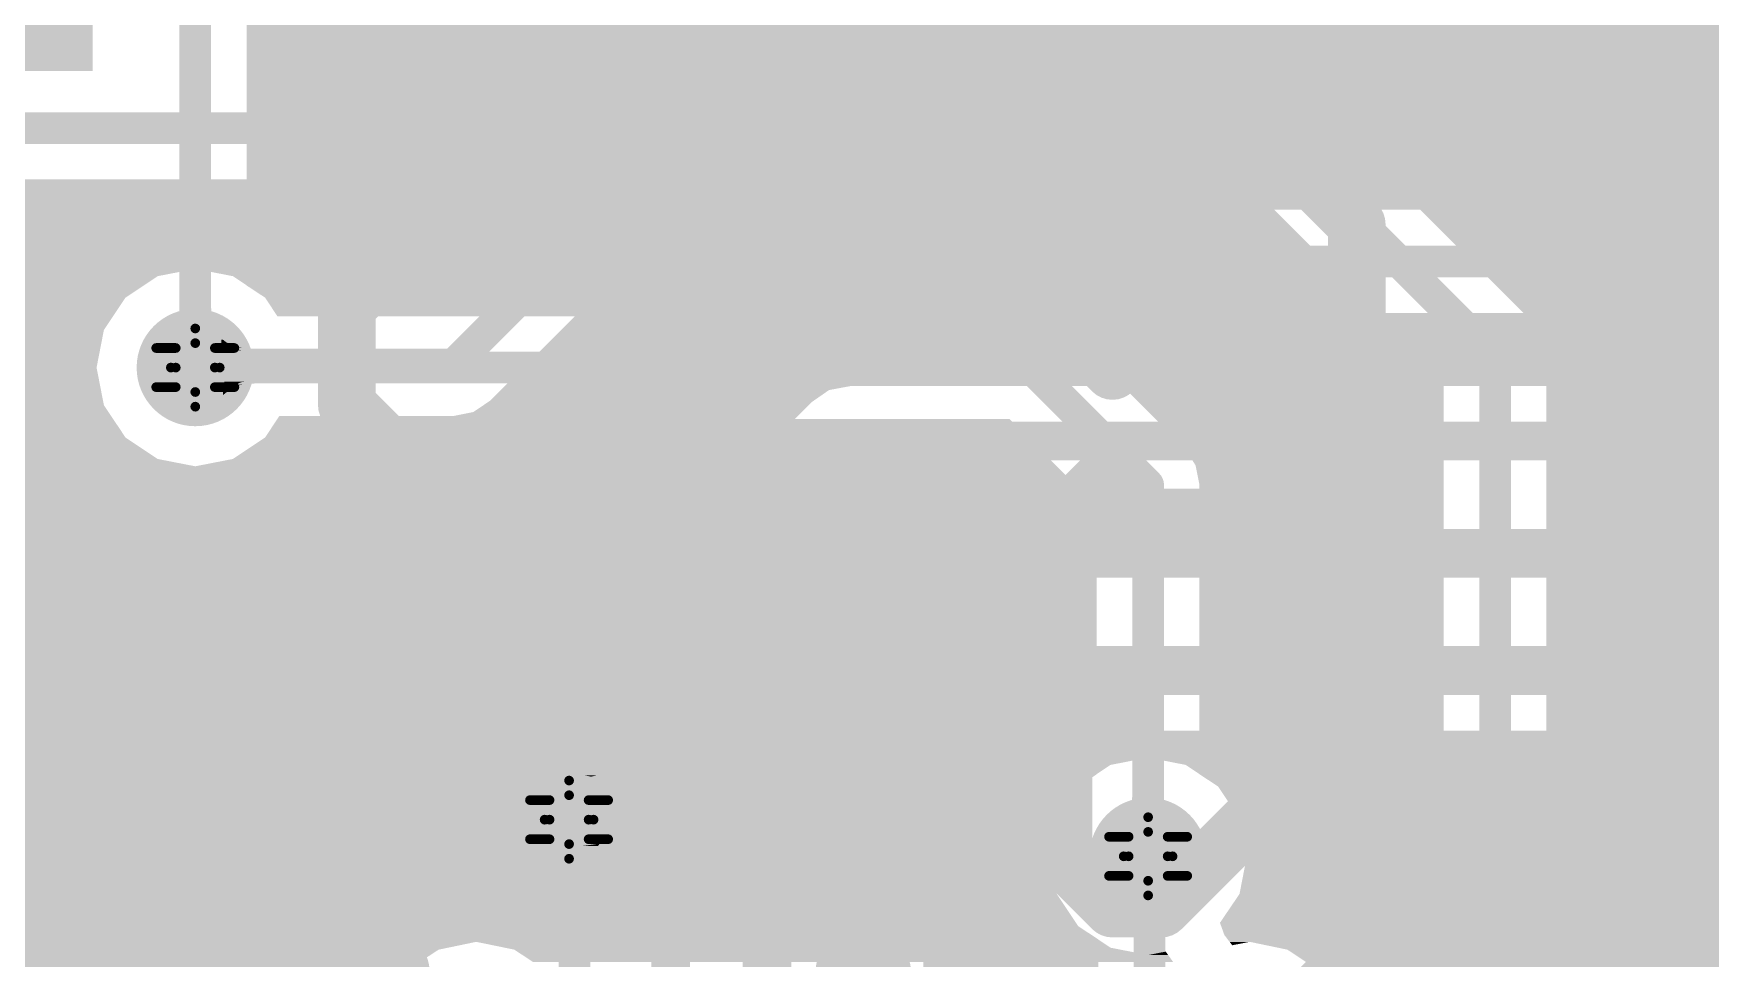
# Model space of a CAD drawing. Header units: millimetres. Extents: x -0.19 to 3.91, y -0.06 to 2.26.
# Drawn here: x 1.2329 to 1.5761, y 0.9651 to 1.1543 of the extents above; entities that cross this region are included whole.
import ezdxf

# ---------------------------------------------------------------- set-up
doc = ezdxf.new("R2010")
doc.units = ezdxf.units.MM
doc.layers.get('0').update_dxf_attribs({"linetype": 'CONTINUOUS', "lineweight": 0})
for name, color, linetype, lineweight in [('PCB_KUR_GBL', 10, 'CONTINUOUS', 0), ('PCB_KUR_GBO', 96, 'CONTINUOUS', 0), ('PCB_KUR_GBS', 176, 'CONTINUOUS', 0), ('PCB_KUR_GD1', 40, 'CONTINUOUS', 0), ('PCB_KUR_GG1', 56, 'CONTINUOUS', 0), ('PCB_KUR_GM2', 216, 'CONTINUOUS', 0), ('PCB_KUR_GTL', 30, 'CONTINUOUS', 0), ('PCB_KUR_GTO', 163, 'CONTINUOUS', 0), ('PCB_KUR_GTS', 254, 'CONTINUOUS', 0), ('PCB_KUR_TXT', 254, 'CONTINUOUS', 0)]:
    doc.layers.add(name, color=color, linetype=linetype, lineweight=lineweight)

# ---------------------------------------------------------------- blocks, each defined once
blk = doc.blocks.new('ROUND_16')
h = blk.add_hatch(color=256)
edge = h.paths.add_edge_path(flags=0)
edge.add_arc((0, 0), 0.008, 0, 360)
blk = doc.blocks.new('ROUND_7')
h = blk.add_hatch(color=256)
edge = h.paths.add_edge_path(flags=0)
edge.add_arc((0, 0), 0.00325, 0, 360)
blk = doc.blocks.new('ROUND_3')
h = blk.add_hatch(color=256)
edge = h.paths.add_edge_path(flags=0)
edge.add_arc((0, 0), 0.0059, 0, 360)
blk = doc.blocks.new('ROUND_6')
h = blk.add_hatch(color=256)
edge = h.paths.add_edge_path(flags=0)
edge.add_arc((0, 0), 0.012, 0, 360)
blk = doc.blocks.new('ROUND_25')
h = blk.add_hatch(color=256)
edge = h.paths.add_edge_path(flags=0)
edge.add_arc((0, 0), 0.001, 0, 360)
blk = doc.blocks.new('ROUND_8')
h = blk.add_hatch(color=256)
edge = h.paths.add_edge_path(flags=0)
edge.add_arc((0, 0), 0.005, 0, 360)
blk = doc.blocks.new('ROUND_64')
h = blk.add_hatch(color=256)
edge = h.paths.add_edge_path(flags=0)
edge.add_arc((0, 0), 0.00395, 0, 360)

msp = doc.modelspace()

# ---------------------------------------------------------------- linework, layer by layer
at = {"layer": 'PCB_KUR_GBL', "lineweight": 211, "const_width": 0.0065}
for points in [[(1.178, 1.135), (1.485, 1.135)], [(1.485, 1.135), (1.532, 1.088)], [(1.266, 1.086), (1.437, 1.086)], [(1.437, 1.086), (1.461, 1.062)], [(1.532, 0.9985), (1.532, 1.088)], [(1.461, 0.986), (1.461, 1.062)], [(1.4818, 0.9483), (1.532, 0.9985)]]:
    msp.add_lwpolyline(points, dxfattribs=at)
at = {"layer": 'PCB_KUR_GBL'}
for points in [[(1.4909, 1.1435), (1.4925, 1.1485), (1.6546, 1.1435), (1.6496, 1.1485)], [(1.4925, 1.1425), (1.4909, 1.1435), (1.6556, 1.1425), (1.6546, 1.1435)], [(1.4944, 1.1406), (1.4925, 1.1425), (1.6575, 1.1406), (1.6556, 1.1425)], [(1.5395, 1.0955), (1.4944, 1.1406), (1.6575, 1.0955), (1.6575, 1.1406)], [(1.1641, 1.1062), (1.1824, 1.1245), (1.4989, 1.1062), (1.4806, 1.1245)], [(1.1626, 1.1047), (1.1641, 1.1062), (1.2583, 1.1047), (1.266, 1.1062)], [(1.2737, 1.1047), (1.266, 1.1062), (1.5004, 1.1047), (1.4989, 1.1062)], [(1.1582, 1.1003), (1.1626, 1.1047), (1.2517, 1.1003), (1.2583, 1.1047)], [(1.2803, 1.1003), (1.2737, 1.1047), (1.5048, 1.1003), (1.5004, 1.1047)], [(1.1516, 1.0937), (1.1582, 1.1003), (1.2473, 1.0937), (1.2517, 1.1003)], [(1.2828, 1.0965), (1.2803, 1.1003), (1.5086, 1.0965), (1.5048, 1.1003)], [(1.441, 1.0957), (1.437, 1.0965), (1.5094, 1.0957), (1.5086, 1.0965)], [(1.4445, 1.0935), (1.441, 1.0957), (1.5116, 1.0935), (1.5094, 1.0957)], [(1.5417, 1.092), (1.5395, 1.0955), (1.6575, 1.092), (1.6575, 1.0955)], [(1.1439, 1.086), (1.1516, 1.0937), (1.2458, 1.086), (1.2473, 1.0937)], [(1.2717, 1.0912), (1.2717, 1.0916), (1.2722, 1.0912), (1.2717, 1.0916)], [(1.4544, 1.0836), (1.4445, 1.0935), (1.5215, 1.0836), (1.5116, 1.0935)], [(1.5425, 1.088), (1.5417, 1.092), (1.6575, 1.088), (1.6575, 1.092)], [(1.2717, 1.0908), (1.2717, 1.0912), (1.2727, 1.0908), (1.2722, 1.0912)], [(1.2717, 1.0904), (1.2717, 1.0908), (1.2733, 1.0904), (1.2727, 1.0908)], [(1.2717, 1.0901), (1.2717, 1.0904), (1.2738, 1.0901), (1.2733, 1.0904)], [(1.2717, 1.0898), (1.2717, 1.0901), (1.2745, 1.0898), (1.2738, 1.0901)], [(1.2717, 1.0896), (1.2717, 1.0898), (1.2751, 1.0896), (1.2745, 1.0898)], [(1.2717, 1.0895), (1.2717, 1.0896), (1.2758, 1.0895), (1.2751, 1.0896)], [(1.2717, 1.0893), (1.2717, 1.0895), (1.2765, 1.0893), (1.2758, 1.0895)], [(1.2717, 1.0892), (1.2717, 1.0893), (1.2781, 1.0892), (1.2773, 1.0893)], [(1.2717, 1.0827), (1.2717, 1.0892), (1.2781, 1.0827), (1.2781, 1.0892)], [(1.5425, 0.9985), (1.5425, 1.088), (1.6575, 0.9985), (1.6575, 1.088)], [(1.1362, 1.0783), (1.1439, 1.086), (1.2473, 1.0783), (1.2458, 1.086)], [(1.2717, 1.0825), (1.2717, 1.0827), (1.2758, 1.0825), (1.2765, 1.0827)], [(1.2717, 1.0827), (1.2717, 1.0827), (1.2765, 1.0827), (1.2773, 1.0827)], [(1.2717, 1.0824), (1.2717, 1.0825), (1.2751, 1.0824), (1.2758, 1.0825)], [(1.2717, 1.0822), (1.2717, 1.0824), (1.2745, 1.0822), (1.2751, 1.0824)], [(1.2717, 1.0819), (1.2717, 1.0822), (1.2738, 1.0819), (1.2745, 1.0822)], [(1.2717, 1.0816), (1.2717, 1.0819), (1.2733, 1.0816), (1.2738, 1.0819)], [(1.2717, 1.0812), (1.2717, 1.0816), (1.2727, 1.0812), (1.2733, 1.0816)], [(1.2717, 1.0808), (1.2717, 1.0812), (1.2722, 1.0808), (1.2727, 1.0812)], [(1.4685, 1.0695), (1.4544, 1.0836), (1.5215, 1.0695), (1.5215, 1.0836)], [(1.1296, 1.0717), (1.1362, 1.0783), (1.2517, 1.0717), (1.2473, 1.0783)], [(1.2717, 1.0804), (1.2717, 1.0808), (1.2717, 1.0804), (1.2722, 1.0808)], [(1.2803, 1.0717), (1.2828, 1.0755), (1.4364, 1.0717), (1.4326, 1.0755)], [(1.1295, 1.0716), (1.1296, 1.0717), (1.25185, 1.0716), (1.2517, 1.0717)], [(1.1295, 1.0673), (1.1295, 1.0716), (1.2583, 1.0673), (1.25185, 1.0716)], [(1.2737, 1.0673), (1.2803, 1.0717), (1.4408, 1.0673), (1.4364, 1.0717)], [(1.1295, 1.0658), (1.1295, 1.0673), (1.266, 1.0658), (1.2583, 1.0673)], [(1.266, 1.0658), (1.2737, 1.0673), (1.4423, 1.0658), (1.4408, 1.0673)], [(1.4707, 1.066), (1.4685, 1.0695), (1.5215, 1.066), (1.5215, 1.0695)], [(1.1295, 1.0576), (1.1295, 1.0658), (1.4505, 1.0576), (1.4423, 1.0658)], [(1.4715, 1.062), (1.4707, 1.066), (1.5215, 1.062), (1.5215, 1.066)], [(1.4715, 1.0029), (1.4715, 1.062), (1.5215, 1.0029), (1.5215, 1.062)], [(1.1295, 1.0028), (1.1295, 1.0576), (1.4505, 1.0028), (1.4505, 1.0576)], [(1.1295, 1.0003), (1.1295, 1.0028), (1.4467, 1.0003), (1.4505, 1.0028)], [(1.4715, 1.0028), (1.4715, 1.0029), (1.5214, 1.0028), (1.5215, 1.0029)], [(1.4753, 1.0003), (1.4715, 1.0028), (1.5189, 1.0003), (1.5214, 1.0028)], [(1.1295, 0.9937), (1.1295, 1.0003), (1.4423, 0.9937), (1.4467, 1.0003)], [(1.4797, 0.9937), (1.4753, 1.0003), (1.5123, 0.9937), (1.5189, 1.0003)], [(1.4574, 0.9951), (1.4575, 0.9958), (1.4646, 0.9951), (1.4645, 0.9958)], [(1.4575, 0.9958), (1.4577, 0.9965), (1.4645, 0.9958), (1.4643, 0.9965)], [(1.4577, 0.9973), (1.4577, 0.9981), (1.4643, 0.9973), (1.4642, 0.9981)], [(1.4577, 0.9965), (1.4577, 0.9973), (1.4643, 0.9965), (1.4643, 0.9973)], [(1.5417, 0.9945), (1.5425, 0.9985), (1.6575, 0.9945), (1.6575, 0.9985)], [(1.1295, 0.9913), (1.1295, 0.9937), (1.44183, 0.9913), (1.4423, 0.9937)], [(1.4554, 0.9917), (1.4558, 0.9922), (1.4666, 0.9917), (1.4662, 0.9922)], [(1.4558, 0.9922), (1.4562, 0.9927), (1.4662, 0.9922), (1.4658, 0.9927)], [(1.4562, 0.9927), (1.4566, 0.9933), (1.4658, 0.9927), (1.4654, 0.9933)], [(1.4566, 0.9933), (1.4569, 0.9938), (1.4654, 0.9933), (1.4651, 0.9938)], [(1.4569, 0.9938), (1.4572, 0.9945), (1.4651, 0.9938), (1.4648, 0.9945)], [(1.4572, 0.9945), (1.4574, 0.9951), (1.4648, 0.9945), (1.4646, 0.9951)], [(1.4812, 0.986), (1.4797, 0.9937), (1.5046, 0.986), (1.5123, 0.9937)], [(1.5395, 0.9911), (1.5417, 0.9945), (1.6575, 0.9911), (1.6575, 0.9945)], [(1.1327, 0.9892), (1.1295, 0.9913), (1.44142, 0.9892), (1.44183, 0.9913)], [(1.13487, 0.986), (1.1327, 0.9892), (1.4408, 0.986), (1.44142, 0.9892)], [(1.4554, 0.9917), (1.4554, 0.9917), (1.4554, 0.9917), (1.4666, 0.9917)], [(1.5011, 0.9527), (1.5395, 0.9911), (1.6575, 0.9527), (1.6575, 0.9911)], [(1.1371, 0.9827), (1.13487, 0.986), (1.44144, 0.9827), (1.4408, 0.986)], [(1.4797, 0.9783), (1.4812, 0.986), (1.4969, 0.9783), (1.5046, 0.986)], [(1.13795, 0.9783), (1.1371, 0.9827), (1.4423, 0.9783), (1.44144, 0.9827)], [(1.1386, 0.9749), (1.13795, 0.9783), (1.44457, 0.9749), (1.4423, 0.9783)], [(1.4757, 0.9724), (1.4797, 0.9783), (1.491, 0.9724), (1.4969, 0.9783)], [(1.1381, 0.9723), (1.1386, 0.9749), (1.4463, 0.9723), (1.44457, 0.9749)], [(1.13899, 0.9717), (1.1381, 0.9723), (1.4467, 0.9717), (1.4463, 0.9723)], [(1.1427, 0.9692), (1.13899, 0.9717), (1.45045, 0.9692), (1.4467, 0.9717)], [(1.4766, 0.9699), (1.4757, 0.9724), (1.4885, 0.9699), (1.491, 0.9724)], [(1.14317, 0.9685), (1.1427, 0.9692), (1.4515, 0.9685), (1.45045, 0.9692)], [(1.14426, 0.9669), (1.14317, 0.9685), (1.3158, 0.9669), (1.3235, 0.9685)], [(1.32935, 0.9673), (1.3235, 0.9685), (1.4533, 0.9673), (1.4515, 0.9685)], [(1.47767, 0.9685), (1.4766, 0.9699), (1.4871, 0.9685), (1.4885, 0.9699)], [(1.4782, 0.9678), (1.47767, 0.9685), (1.47821, 0.9678), (1.4818, 0.9685)], [(1.4782, 0.9678), (1.4782, 0.9678), (1.4782, 0.9678), (1.47821, 0.9678)], [(1.48619, 0.9676), (1.4818, 0.9685), (1.4862, 0.9676), (1.4871, 0.9685)], [(1.1471, 0.9627), (1.14426, 0.9669), (1.30936, 0.9627), (1.3158, 0.9669)], [(1.3313, 0.9669), (1.32935, 0.9673), (1.45535, 0.9669), (1.4533, 0.9673)], [(1.33296, 0.9658), (1.3313, 0.9669), (1.461, 0.9658), (1.45535, 0.9669)], [(1.33508, 0.9644), (1.33296, 0.9658), (1.4661, 0.9644), (1.4651, 0.9658)], [(1.461, 0.9658), (1.46459, 0.9665), (1.4651, 0.9658), (1.4646, 0.9665)]]:
    msp.add_solid(points, dxfattribs=at)
at = {"layer": 'PCB_KUR_GBO', "lineweight": 211, "const_width": 0.0118}
for points in [[(1.4437, 1.1153), (1.4537, 1.1253)], [(1.4537, 1.1253), (1.4937, 1.1253)], [(1.4937, 1.1253), (1.5037, 1.1153)], [(1.4437, 1.0953), (1.4437, 1.1153)], [(1.5037, 1.1153), (1.5037, 1.0953)], [(1.297, 1.0984), (1.307, 1.1084)], [(1.307, 1.1084), (1.347, 1.1084)], [(1.347, 1.1084), (1.357, 1.0984)], [(1.297, 1.0784), (1.297, 1.0984)], [(1.357, 1.0984), (1.357, 1.0784)], [(1.4537, 1.0853), (1.4437, 1.0953)], [(1.5037, 1.0953), (1.4937, 1.0853)], [(1.307, 1.0684), (1.297, 1.0784)], [(1.357, 1.0784), (1.347, 1.0684)], [(1.4437, 1.0553), (1.4537, 1.0653)], [(1.5037, 1.0653), (1.5037, 1.0453)], [(1.5037, 1.0553), (1.4437, 1.0553)], [(1.5037, 1.0453), (1.5037, 1.0553)], [(1.297, 1.0384), (1.307, 1.0484)], [(1.357, 1.0484), (1.357, 1.0284)], [(1.357, 1.0384), (1.297, 1.0384)], [(1.357, 1.0284), (1.357, 1.0384)], [(1.4437, 1.0053), (1.4537, 1.0153)], [(1.5037, 1.0153), (1.4637, 0.9753)], [(1.5037, 0.9753), (1.5037, 1.0153)], [(1.4437, 0.9853), (1.4437, 1.0053)], [(1.569, 1.0015), (1.6261, 1.0015)], [(1.569, 0.888), (1.569, 1.001)], [(1.297, 0.9884), (1.307, 0.9984)], [(1.357, 0.9984), (1.357, 0.9784)], [(1.357, 0.9884), (1.297, 0.9884)], [(1.357, 0.9784), (1.357, 0.9884)], [(1.4537, 0.9753), (1.4437, 0.9853)], [(1.4637, 0.9753), (1.4537, 0.9753)]]:
    msp.add_lwpolyline(points, dxfattribs=at)
at = {"layer": 'PCB_KUR_GD1', "lineweight": 211, "const_width": 0.002}
for points in [[(1.266, 1.094), (1.262, 1.09)], [(1.27, 1.09), (1.266, 1.094)], [(1.262, 1.09), (1.258, 1.09)], [(1.258, 1.09), (1.262, 1.086)], [(1.27, 1.086), (1.274, 1.09)], [(1.274, 1.09), (1.27, 1.09)], [(1.262, 1.086), (1.258, 1.082)], [(1.274, 1.082), (1.27, 1.086)], [(1.258, 1.082), (1.262, 1.082)], [(1.262, 1.082), (1.266, 1.078)], [(1.266, 1.078), (1.27, 1.082)], [(1.27, 1.082), (1.274, 1.082)], [(1.3425, 1.0015), (1.3385, 0.9975)], [(1.3465, 0.9975), (1.3425, 1.0015)], [(1.3385, 0.9975), (1.3345, 0.9975)], [(1.3345, 0.9975), (1.3385, 0.9935)], [(1.3465, 0.9935), (1.3505, 0.9975)], [(1.3505, 0.9975), (1.3465, 0.9975)], [(1.3385, 0.9935), (1.3345, 0.9895)], [(1.3505, 0.9895), (1.3465, 0.9935)], [(1.461, 0.994), (1.457, 0.99)], [(1.465, 0.99), (1.461, 0.994)], [(1.3345, 0.9895), (1.3385, 0.9895)], [(1.3385, 0.9895), (1.3425, 0.9855)], [(1.3425, 0.9855), (1.3465, 0.9895)], [(1.3465, 0.9895), (1.3505, 0.9895)], [(1.457, 0.99), (1.453, 0.99)], [(1.453, 0.99), (1.457, 0.986)], [(1.465, 0.986), (1.469, 0.99)], [(1.469, 0.99), (1.465, 0.99)], [(1.457, 0.986), (1.453, 0.982)], [(1.469, 0.982), (1.465, 0.986)], [(1.453, 0.982), (1.457, 0.982)], [(1.457, 0.982), (1.461, 0.978)], [(1.461, 0.978), (1.465, 0.982)], [(1.465, 0.982), (1.469, 0.982)]]:
    msp.add_lwpolyline(points, dxfattribs=at)
at = {"layer": 'PCB_KUR_GG1', "lineweight": 211, "const_width": 0.002}
for points in [[(1.266, 1.081), (1.266, 1.091)], [(1.261, 1.086), (1.271, 1.086)], [(1.3425, 0.9885), (1.3425, 0.9985)], [(1.3375, 0.9935), (1.3475, 0.9935)], [(1.461, 0.981), (1.461, 0.991)], [(1.456, 0.986), (1.466, 0.986)]]:
    msp.add_lwpolyline(points, dxfattribs=at)
at = {"layer": 'PCB_KUR_GM2', "lineweight": 211, "const_width": 0.002}
msp.add_lwpolyline([(1.5368, 1.258), (1.5368, 1.258, 1), (2.0172, 1.258, 1), (1.5368, 1.258)], format="xyb", dxfattribs=at)
at = {"layer": 'PCB_KUR_GTL', "lineweight": 211}
for points, const_width in [([(1.266, 1.086), (1.266, 1.3959)], 0.0065), ([(1.3189, 1.0866), (1.34, 1.1077)], 0.0065), ([(1.34, 1.1077), (1.7767, 1.1077)], 0.0065), ([(1.266, 1.086), (1.2666, 1.0866)], 0.0065), ([(1.2666, 1.0866), (1.3189, 1.0866)], 0.0065), ([(1.3633, 1.0343), (1.4, 1.071)], 0.0079), ([(1.4, 1.071), (1.706, 1.071)], 0.0079), ([(1.383, 1.011), (1.42, 1.048)], 0.01), ([(1.42, 1.048), (1.675, 1.048)], 0.01), ([(1.3633, 0.9109), (1.3633, 1.0343)], 0.0079), ([(1.4026, 0.9846), (1.442, 1.024)], 0.01), ([(1.442, 1.024), (1.633, 1.024)], 0.01), ([(1.383, 0.9109), (1.383, 1.011)], 0.01), ([(1.3436, 0.9109), (1.3436, 0.9924)], 0.0065), ([(1.4026, 0.9109), (1.4026, 0.9846)], 0.01), ([(1.461, 0.986), (1.4613, 0.9857)], 0.0065), ([(1.4613, 0.9112), (1.4613, 0.9857)], 0.0065)]:
    msp.add_lwpolyline(points, dxfattribs=dict(at, const_width=const_width))
at = {"layer": 'PCB_KUR_GTL'}
for points in [[(1.2765, 1.1517), (1.2765, 1.3848), (2.326, 1.1517), (2.326, 1.3848)], [(0.65, 1.149), (0.65, 1.16), (1.245, 1.149), (1.245, 1.16)], [(1.2765, 1.1502), (1.2765, 1.1517), (1.7657, 1.1502), (1.777, 1.1517)], [(1.2765, 1.1458), (1.2765, 1.1502), (1.7552, 1.1458), (1.7657, 1.1502)], [(1.2199, 1.1479), (1.2146, 1.149), (1.245, 1.1479), (1.245, 1.149)], [(1.2217, 1.1467), (1.2199, 1.1479), (1.245, 1.1467), (1.245, 1.1479)], [(1.2765, 1.1389), (1.2765, 1.1458), (1.7461, 1.1389), (1.7552, 1.1458)], [(1.2765, 1.1298), (1.2765, 1.1389), (1.7392, 1.1298), (1.7461, 1.1389)], [(1.2765, 1.1193), (1.2765, 1.1298), (1.7348, 1.1193), (1.7392, 1.1298)], [(1.2765, 1.1183), (1.2765, 1.1193), (1.7347, 1.1183), (1.7348, 1.1193)], [(1.2765, 1.1175), (1.2765, 1.1183), (1.336, 1.1175), (1.34, 1.1183)], [(1.2765, 1.1183), (1.2765, 1.1183), (1.34, 1.1183), (1.7347, 1.1183)], [(1.2765, 1.1152), (1.2765, 1.1175), (1.3326, 1.1152), (1.336, 1.1175)], [(1.2765, 1.1028), (1.2765, 1.1152), (1.32013, 1.1028), (1.3326, 1.1152)], [(1.2803, 1.1003), (1.2765, 1.1028), (1.31762, 1.1003), (1.32013, 1.1028)], [(1.2824, 1.0972), (1.2803, 1.1003), (1.3145, 1.0972), (1.31762, 1.1003)], [(1.2622, 1.0945), (1.2624, 1.0951), (1.2698, 1.0945), (1.2696, 1.0951)], [(1.2624, 1.0951), (1.2625, 1.0958), (1.2696, 1.0951), (1.2695, 1.0958)], [(1.2625, 1.0958), (1.2627, 1.0965), (1.2695, 1.0958), (1.2693, 1.0965)], [(1.2627, 1.0973), (1.2628, 1.0981), (1.2693, 1.0973), (1.2693, 1.0981)], [(1.2627, 1.0965), (1.2627, 1.0973), (1.2693, 1.0965), (1.2693, 1.0973)], [(1.33334, 1.0862), (1.3439, 1.0967), (1.7392, 1.0862), (1.7348, 1.0967)], [(1.3439, 1.0967), (1.3444, 1.0972), (1.7348, 1.0967), (1.7347, 1.0972)], [(1.2604, 1.0917), (1.26056, 1.0919), (1.27167, 1.0917), (1.2714, 1.0919)], [(1.26056, 1.0919), (1.2608, 1.0922), (1.2714, 1.0919), (1.2712, 1.0922)], [(1.2608, 1.0922), (1.2612, 1.0927), (1.2712, 1.0922), (1.2708, 1.0927)], [(1.2612, 1.0927), (1.2616, 1.0933), (1.2708, 1.0927), (1.2704, 1.0933)], [(1.2616, 1.0933), (1.2619, 1.0938), (1.2704, 1.0933), (1.2701, 1.0938)], [(1.2619, 1.0938), (1.2622, 1.0945), (1.2701, 1.0938), (1.2698, 1.0945)], [(1.27131, 1.0916), (1.2713, 1.0917), (1.2718, 1.0916), (1.27167, 1.0917)], [(1.27134, 1.0912), (1.27131, 1.0916), (1.2723, 1.0912), (1.2718, 1.0916)], [(1.27136, 1.0909), (1.27134, 1.0912), (1.2729, 1.0909), (1.2723, 1.0912)], [(1.27138, 1.0906), (1.27136, 1.0909), (1.2735, 1.0906), (1.2729, 1.0909)], [(1.2714, 1.0904), (1.27138, 1.0906), (1.2741, 1.0904), (1.2735, 1.0906)], [(1.27141, 1.0902), (1.2714, 1.0904), (1.2748, 1.0902), (1.2741, 1.0904)], [(1.27142, 1.0901), (1.27141, 1.0902), (1.2755, 1.0901), (1.2748, 1.0902)], [(1.27143, 1.0899), (1.27142, 1.0901), (1.2762, 1.0899), (1.2755, 1.0901)], [(1.27192, 1.0834), (1.27143, 1.0899), (1.2784, 1.0834), (1.2778, 1.0899)], [(1.27143, 1.0899), (1.27143, 1.0899), (1.2778, 1.0899), (1.277, 1.0899)], [(1.32932, 1.0822), (1.33334, 1.0862), (1.74223, 1.0822), (1.7392, 1.0862)], [(1.27192, 1.0833), (1.27192, 1.0834), (1.2775, 1.0833), (1.2784, 1.0834)], [(1.27194, 1.0831), (1.27192, 1.0833), (1.2761, 1.0831), (1.2768, 1.0833)], [(1.27192, 1.0833), (1.27192, 1.0833), (1.2768, 1.0833), (1.2775, 1.0833)], [(1.27194, 1.083), (1.27194, 1.0831), (1.2754, 1.083), (1.2761, 1.0831)], [(1.27197, 1.0827), (1.27194, 1.083), (1.2747, 1.0827), (1.2754, 1.083)], [(1.27198, 1.0825), (1.27197, 1.0827), (1.2741, 1.0825), (1.2747, 1.0827)], [(1.27201, 1.0821), (1.27198, 1.0825), (1.2736, 1.0821), (1.2741, 1.0825)], [(1.27203, 1.0818), (1.27201, 1.0821), (1.273, 1.0818), (1.2736, 1.0821)], [(1.27207, 1.0813), (1.27203, 1.0818), (1.2726, 1.0813), (1.273, 1.0818)], [(1.2721, 1.0809), (1.27207, 1.0813), (1.2721, 1.0809), (1.2726, 1.0813)], [(1.3263, 1.0792), (1.32851, 1.0814), (1.39253, 1.0792), (1.3957, 1.0814)], [(1.32851, 1.0814), (1.32932, 1.0822), (1.3957, 1.0814), (1.4, 1.0822)], [(1.3229, 1.0769), (1.32586, 1.0789), (1.39009, 1.0769), (1.3921, 1.0789)], [(1.32586, 1.0789), (1.3263, 1.0792), (1.3921, 1.0789), (1.39253, 1.0792)], [(1.245, 1.0728), (1.25, 1.0743), (1.25098, 1.0728), (1.25, 1.0743)], [(1.2803, 1.0717), (1.2832, 1.0761), (1.38488, 1.0717), (1.38929, 1.0761)], [(1.3189, 1.0761), (1.3229, 1.0769), (1.38929, 1.0761), (1.39009, 1.0769)], [(1.245, 1.0717), (1.245, 1.0728), (1.2517, 1.0717), (1.25098, 1.0728)], [(1.245, 1.0673), (1.245, 1.0717), (1.2583, 1.0673), (1.2517, 1.0717)], [(1.2737, 1.0673), (1.2803, 1.0717), (1.38047, 1.0673), (1.38488, 1.0717)], [(1.245, 1.0658), (1.245, 1.0673), (1.266, 1.0658), (1.2583, 1.0673)], [(1.266, 1.0658), (1.2737, 1.0673), (1.37896, 1.0658), (1.38047, 1.0673)], [(1.245, 1.0422), (1.245, 1.0658), (1.3553, 1.0422), (1.37896, 1.0658)], [(1.245, 1.0386), (1.245, 1.0422), (1.3529, 1.0386), (1.3553, 1.0422)], [(1.245, 1.0343), (1.245, 1.0386), (1.352, 1.0343), (1.3529, 1.0386)], [(1.245, 1.0052), (1.245, 1.0343), (1.352, 1.0052), (1.352, 1.0343)], [(1.44162, 1.0062), (1.4471, 1.0117), (1.63338, 1.0062), (1.6279, 1.0117)], [(1.44012, 1.0047), (1.44162, 1.0062), (1.4533, 1.0047), (1.461, 1.0062)], [(1.4687, 1.0047), (1.461, 1.0062), (1.63487, 1.0047), (1.63338, 1.0062)], [(1.245, 1.003), (1.245, 1.0052), (1.34887, 1.003), (1.352, 1.0052)], [(1.245, 1.0022), (1.245, 1.003), (1.3395, 1.0022), (1.3436, 1.003)], [(1.245, 0.9999), (1.245, 1.0022), (1.3361, 0.9999), (1.3395, 1.0022)], [(1.34554, 1.0026), (1.3436, 1.003), (1.3483, 1.0026), (1.34887, 1.003)], [(1.347, 1.0023), (1.34554, 1.0026), (1.347, 1.0023), (1.3483, 1.0026)], [(1.43573, 1.0003), (1.44012, 1.0047), (1.4467, 1.0003), (1.4533, 1.0047)], [(1.4753, 1.0003), (1.4687, 1.0047), (1.63925, 1.0003), (1.63487, 1.0047)], [(1.245, 0.9965), (1.245, 0.9999), (1.3338, 0.9965), (1.3361, 0.9999)], [(1.42916, 0.9937), (1.43573, 1.0003), (1.4423, 0.9937), (1.4467, 1.0003)], [(1.4797, 0.9937), (1.4753, 1.0003), (1.64583, 0.9937), (1.63925, 1.0003)], [(1.245, 0.9924), (1.245, 0.9965), (1.333, 0.9924), (1.3338, 0.9965)], [(1.245, 0.9713), (1.245, 0.9924), (1.333, 0.9713), (1.333, 0.9924)], [(1.42148, 0.986), (1.42916, 0.9937), (1.4408, 0.986), (1.4423, 0.9937)], [(1.48093, 0.9874), (1.4797, 0.9937), (1.6521, 0.9874), (1.64583, 0.9937)], [(1.3451, 0.9881), (1.3488, 0.9886), (1.3484, 0.9881), (1.3488, 0.9886)], [(1.3377, 0.9871), (1.34066, 0.9875), (1.3479, 0.9871), (1.3481, 0.9875)], [(1.33795, 0.9869), (1.3377, 0.9871), (1.3478, 0.9869), (1.3479, 0.9871)], [(1.3382, 0.9867), (1.33795, 0.9869), (1.34773, 0.9867), (1.3478, 0.9869)], [(1.3386, 0.9863), (1.3382, 0.9867), (1.3476, 0.9863), (1.34773, 0.9867)], [(1.3387, 0.9862), (1.3386, 0.9863), (1.34756, 0.9862), (1.3476, 0.9863)], [(1.3391, 0.9857), (1.3387, 0.9862), (1.34734, 0.9857), (1.34756, 0.9862)], [(1.33916, 0.9856), (1.3391, 0.9857), (1.3473, 0.9856), (1.34734, 0.9857)], [(1.3394, 0.9852), (1.33916, 0.9856), (1.34723, 0.9852), (1.3473, 0.9856)], [(1.3395, 0.985), (1.3394, 0.9852), (1.3472, 0.985), (1.34723, 0.9852)], [(1.3397, 0.9846), (1.3395, 0.985), (1.34709, 0.9846), (1.3472, 0.985)], [(1.34066, 0.9875), (1.3451, 0.9881), (1.3481, 0.9875), (1.3484, 0.9881)], [(1.415, 0.9795), (1.42148, 0.986), (1.44207, 0.9795), (1.4408, 0.986)], [(1.4797, 0.9783), (1.4812, 0.986), (1.6521, 0.9783), (1.6521, 0.986)], [(1.4812, 0.986), (1.48093, 0.9874), (1.6521, 0.986), (1.6521, 0.9874)], [(1.3398, 0.9843), (1.3397, 0.9846), (1.347, 0.9843), (1.34709, 0.9846)], [(1.3399, 0.984), (1.3398, 0.9843), (1.34696, 0.984), (1.347, 0.9843)], [(1.34004, 0.9835), (1.3399, 0.984), (1.3469, 0.9835), (1.34696, 0.984)], [(1.3401, 0.9833), (1.34004, 0.9835), (1.3469, 0.9833), (1.3469, 0.9835)], [(1.34017, 0.9828), (1.3401, 0.9833), (1.3469, 0.9828), (1.3469, 0.9833)], [(1.3402, 0.9826), (1.34017, 0.9828), (1.34687, 0.9826), (1.3469, 0.9828)], [(1.34028, 0.982), (1.3402, 0.9826), (1.3468, 0.982), (1.34687, 0.9826)], [(1.3403, 0.9818), (1.34028, 0.982), (1.3455, 0.9818), (1.3468, 0.982)], [(1.3403, 0.981), (1.3403, 0.9818), (1.3403, 0.981), (1.3455, 0.9818)], [(1.415, 0.9783), (1.415, 0.9795), (1.4423, 0.9783), (1.44207, 0.9795)], [(1.415, 0.9717), (1.415, 0.9783), (1.4467, 0.9717), (1.4423, 0.9783)], [(1.4557, 0.9801), (1.4668, 0.9805), (1.46648, 0.9801), (1.4668, 0.9805)], [(1.45578, 0.98), (1.4557, 0.9801), (1.4664, 0.98), (1.46648, 0.9801)], [(1.4561, 0.9796), (1.45578, 0.98), (1.46608, 0.9796), (1.4664, 0.98)], [(1.45618, 0.9795), (1.4561, 0.9796), (1.466, 0.9795), (1.46608, 0.9796)], [(1.4565, 0.9791), (1.45618, 0.9795), (1.4658, 0.9791), (1.466, 0.9795)], [(1.45666, 0.9789), (1.4565, 0.9791), (1.4657, 0.9789), (1.4658, 0.9791)], [(1.4569, 0.9786), (1.45666, 0.9789), (1.46555, 0.9786), (1.4657, 0.9789)], [(1.45705, 0.9783), (1.4569, 0.9786), (1.4654, 0.9783), (1.46555, 0.9786)], [(1.4572, 0.978), (1.45705, 0.9783), (1.4653, 0.978), (1.4654, 0.9783)], [(1.4757, 0.9724), (1.4797, 0.9783), (1.6521, 0.9724), (1.6521, 0.9783)], [(1.45735, 0.9777), (1.4572, 0.978), (1.4652, 0.9777), (1.4653, 0.978)], [(1.4575, 0.9774), (1.45735, 0.9777), (1.46511, 0.9774), (1.4652, 0.9777)], [(1.45761, 0.977), (1.4575, 0.9774), (1.465, 0.977), (1.46511, 0.9774)], [(1.4577, 0.9767), (1.45761, 0.977), (1.4649, 0.9767), (1.465, 0.977)], [(1.45779, 0.9764), (1.4577, 0.9767), (1.4648, 0.9764), (1.4649, 0.9767)], [(1.4579, 0.976), (1.45779, 0.9764), (1.46475, 0.976), (1.4648, 0.9764)], [(1.45796, 0.9756), (1.4579, 0.976), (1.4647, 0.9756), (1.46475, 0.976)], [(1.458, 0.9753), (1.45796, 0.9756), (1.46466, 0.9753), (1.4647, 0.9756)], [(1.45805, 0.9749), (1.458, 0.9753), (1.4646, 0.9749), (1.46466, 0.9753)], [(1.4581, 0.9745), (1.45805, 0.9749), (1.4646, 0.9745), (1.4646, 0.9749)], [(1.245, 0.9685), (1.245, 0.9713), (1.32922, 0.9685), (1.333, 0.9713)], [(1.415, 0.969), (1.415, 0.9717), (1.4508, 0.969), (1.4467, 0.9717)], [(1.4581, 0.9741), (1.4581, 0.9745), (1.4646, 0.9741), (1.4646, 0.9745)], [(1.4581, 0.9737), (1.4581, 0.9741), (1.4581, 0.9737), (1.4646, 0.9741)], [(1.4766, 0.9699), (1.4757, 0.9724), (1.6521, 0.9699), (1.6521, 0.9724)], [(1.245, 0.9669), (1.245, 0.9685), (1.3158, 0.9669), (1.3235, 0.9685)], [(1.328, 0.9676), (1.3235, 0.9685), (1.328, 0.9676), (1.32922, 0.9685)], [(1.415, 0.9494), (1.415, 0.969), (1.4508, 0.9494), (1.4508, 0.969)], [(1.47767, 0.9685), (1.4766, 0.9699), (1.6521, 0.9685), (1.6521, 0.9699)], [(1.4782, 0.9678), (1.47767, 0.9685), (1.4782, 0.9678), (1.4818, 0.9685)], [(1.4895, 0.9669), (1.4818, 0.9685), (1.6521, 0.9669), (1.6521, 0.9685)], [(1.245, 0.9626), (1.245, 0.9669), (1.3092, 0.9626), (1.3158, 0.9669)], [(1.496, 0.9626), (1.4895, 0.9669), (1.6521, 0.9626), (1.6521, 0.9669)]]:
    msp.add_solid(points, dxfattribs=at)
at = {"layer": 'PCB_KUR_GTO', "lineweight": 211, "const_width": 0.0118}
for points in [[(1.5368, 1.258), (1.5368, 1.258, 1), (2.0172, 1.258, 1), (1.5368, 1.258)], [(1.3003, 0.962), (1.3003, 0.962, 1), (1.3081, 0.962, 1), (1.3003, 0.962)], [(1.3988, 0.962), (1.3988, 0.962, 1), (1.4066, 0.962, 1), (1.3988, 0.962)]]:
    msp.add_lwpolyline(points, format="xyb", dxfattribs=at)
for points in [[(1.24, 1.045), (1.25, 1.055)], [(1.25, 1.055), (1.27, 1.055)], [(1.27, 1.055), (1.28, 1.045)], [(1.28, 1.045), (1.28, 1.035)], [(1.28, 1.035), (1.27, 1.025)], [(1.27, 1.025), (1.26, 1.025)], [(1.26, 1.025), (1.27, 1.025)], [(1.27, 1.025), (1.28, 1.015)], [(1.28, 1.015), (1.28, 1.005)], [(1.25, 0.995), (1.24, 1.005)], [(1.28, 1.005), (1.27, 0.995)], [(1.27, 0.995), (1.25, 0.995)]]:
    msp.add_lwpolyline(points, dxfattribs=at)

# ---------------------------------------------------------------- block references
at = {"layer": 'PCB_KUR_GBL'}
for name, p in [('ROUND_7', (1.485, 1.135)), ('ROUND_16', (1.266, 1.086)), ('ROUND_7', (1.266, 1.086)), ('ROUND_7', (1.437, 1.086)), ('ROUND_7', (1.437, 1.086)), ('ROUND_7', (1.532, 1.088)), ('ROUND_7', (1.532, 1.088)), ('ROUND_7', (1.461, 1.062)), ('ROUND_7', (1.461, 1.062)), ('ROUND_16', (1.3425, 0.9935)), ('ROUND_7', (1.532, 0.9985)), ('ROUND_7', (1.532, 0.9985)), ('ROUND_16', (1.461, 0.986)), ('ROUND_7', (1.461, 0.986))]:
    msp.add_blockref(name, p, dxfattribs=at)
at = {"layer": 'PCB_KUR_GBO'}
for p in [(1.4537, 1.1253), (1.4937, 1.1253), (1.4437, 1.1153), (1.5037, 1.1153), (1.307, 1.1084), (1.347, 1.1084), (1.297, 1.0984), (1.357, 1.0984), (1.4437, 1.0953), (1.5037, 1.0953), (1.4537, 1.0853), (1.4937, 1.0853), (1.297, 1.0784), (1.357, 1.0784), (1.307, 1.0684), (1.347, 1.0684), (1.4537, 1.0653), (1.5037, 1.0653), (1.4437, 1.0553), (1.5037, 1.0553), (1.307, 1.0484), (1.357, 1.0484), (1.5037, 1.0453), (1.297, 1.0384), (1.357, 1.0384), (1.357, 1.0284), (1.4537, 1.0153), (1.5037, 1.0153), (1.4437, 1.0053), (1.569, 1.0015), (1.569, 1.001), (1.307, 0.9984), (1.357, 0.9984), (1.297, 0.9884), (1.357, 0.9884), (1.4437, 0.9853), (1.357, 0.9784), (1.4537, 0.9753), (1.4637, 0.9753), (1.5037, 0.9753)]:
    msp.add_blockref('ROUND_3', p, dxfattribs=at)
at = {"layer": 'PCB_KUR_GBS'}
for p in [(1.266, 1.086), (1.461, 0.986)]:
    msp.add_blockref('ROUND_6', p, dxfattribs=at)
at = {"layer": 'PCB_KUR_GD1'}
for p in [(1.266, 1.094), (1.258, 1.09), (1.262, 1.09), (1.27, 1.09), (1.274, 1.09), (1.262, 1.086), (1.27, 1.086), (1.258, 1.082), (1.262, 1.082), (1.27, 1.082), (1.274, 1.082), (1.266, 1.078), (1.266, 1.078), (1.3425, 1.0015), (1.3345, 0.9975), (1.3385, 0.9975), (1.3465, 0.9975), (1.3505, 0.9975), (1.3385, 0.9935), (1.3465, 0.9935), (1.461, 0.994), (1.3345, 0.9895), (1.3385, 0.9895), (1.3465, 0.9895), (1.3505, 0.9895), (1.453, 0.99), (1.457, 0.99), (1.465, 0.99), (1.469, 0.99), (1.3425, 0.9855), (1.3425, 0.9855), (1.457, 0.986), (1.465, 0.986), (1.453, 0.982), (1.457, 0.982), (1.465, 0.982), (1.469, 0.982), (1.461, 0.978), (1.461, 0.978)]:
    msp.add_blockref('ROUND_25', p, dxfattribs=at)
at = {"layer": 'PCB_KUR_GG1'}
for p in [(1.266, 1.091), (1.261, 1.086), (1.271, 1.086), (1.266, 1.081), (1.3425, 0.9985), (1.3375, 0.9935), (1.3475, 0.9935), (1.461, 0.991), (1.3425, 0.9885), (1.456, 0.986), (1.466, 0.986), (1.461, 0.981)]:
    msp.add_blockref('ROUND_25', p, dxfattribs=at)
at = {"layer": 'PCB_KUR_GTL'}
for name, p in [('ROUND_7', (1.34, 1.1077)), ('ROUND_7', (1.34, 1.1077)), ('ROUND_16', (1.266, 1.086)), ('ROUND_7', (1.266, 1.086)), ('ROUND_7', (1.266, 1.086)), ('ROUND_7', (1.2666, 1.0866)), ('ROUND_7', (1.3189, 1.0866)), ('ROUND_64', (1.4, 1.071)), ('ROUND_64', (1.4, 1.071)), ('ROUND_8', (1.42, 1.048)), ('ROUND_8', (1.42, 1.048)), ('ROUND_64', (1.3633, 1.0343)), ('ROUND_8', (1.442, 1.024)), ('ROUND_8', (1.442, 1.024)), ('ROUND_8', (1.383, 1.011)), ('ROUND_8', (1.383, 1.011)), ('ROUND_16', (1.3425, 0.9935)), ('ROUND_7', (1.3436, 0.9924)), ('ROUND_16', (1.461, 0.986)), ('ROUND_8', (1.4026, 0.9846)), ('ROUND_8', (1.4026, 0.9846)), ('ROUND_7', (1.461, 0.986)), ('ROUND_7', (1.4613, 0.9857)), ('ROUND_7', (1.4613, 0.9857))]:
    msp.add_blockref(name, p, dxfattribs=at)
at = {"layer": 'PCB_KUR_GTO'}
for p in [(1.25, 1.055), (1.27, 1.055), (1.24, 1.045), (1.28, 1.045), (1.28, 1.035), (1.26, 1.025), (1.27, 1.025), (1.27, 1.025), (1.28, 1.015), (1.24, 1.005), (1.28, 1.005), (1.25, 0.995), (1.27, 0.995)]:
    msp.add_blockref('ROUND_3', p, dxfattribs=at)
at = {"layer": 'PCB_KUR_GTS'}
for p in [(1.266, 1.086), (1.461, 0.986)]:
    msp.add_blockref('ROUND_6', p, dxfattribs=at)
at = {"layer": 'PCB_KUR_TXT'}
for p in [(1.266, 1.086), (1.3425, 0.9935), (1.461, 0.986)]:
    msp.add_blockref('ROUND_8', p, dxfattribs=at)

doc.saveas('drawing.dxf')
